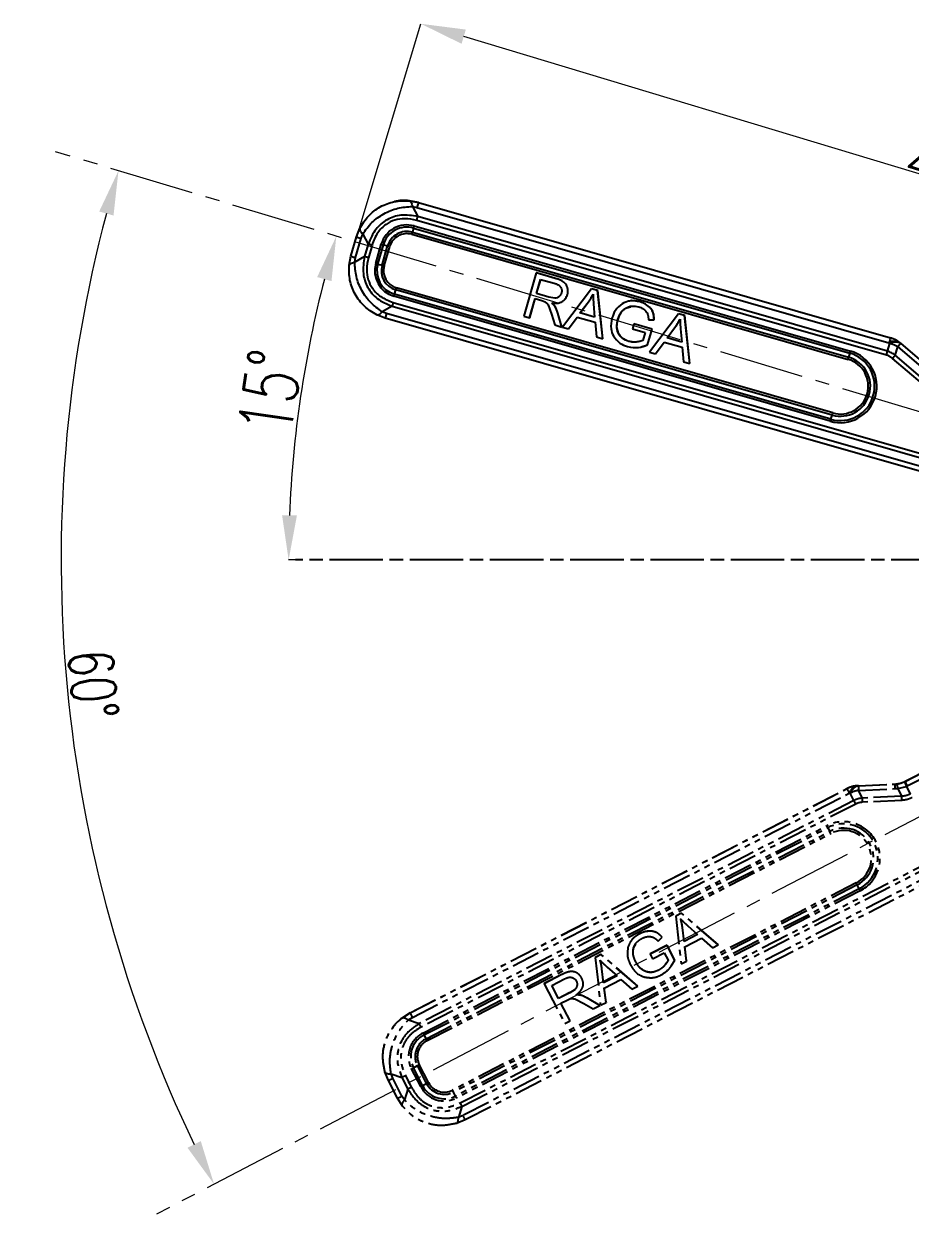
# Model space of a CAD drawing. Header units: millimetres. Extents: x 1953 to 4389, y 564 to 2287.
# Drawn here: x 3728.1 to 3926.9, y 931.9 to 1199 of the extents above; entities that cross this region are included whole.
import ezdxf

# ---------------------------------------------------------------- set-up
doc = ezdxf.new("R2010")
doc.units = ezdxf.units.MM
for name, pattern in [('AM_ISO08W050', [18, 12, -1.5, 3, -1.5]), ('CENTER2', [28.575, 19.05, -3.175, 3.175, -3.175]), ('PHANTOM', [12.7, 6.35, -1.27, 1.27, -1.27, 1.27, -1.27])]:
    doc.linetypes.add(name, pattern=pattern)
for name, color, linetype, lineweight in [('AM_5', 3, 'Continuous', 25), ('AM_7', 4, 'AM_ISO08W050', 25), ('单点划线', 1, 'CENTER2', 13), ('标注', 3, 'Continuous', 13)]:
    doc.layers.add(name, color=color, linetype=linetype, lineweight=lineweight)
doc.styles.add('SLDTEXTSTYLE1', font='txt.shx', dxfattribs={"width": 0.7, "bigfont": 'gbcbig.shx'})
doc.dimstyles.new('SLDDIMSTYLE12$0', dxfattribs={"dimtxt": 12, "dimasz": 10, "dimexe": 0, "dimexo": 0.0625, "dimgap": 0.875, "dimtad": 1, "dimdec": 1, "dimlfac": 1.8, "dimrnd": 1e-09, "dimzin": 12, "dimdsep": 46, "dimtxsty": 'SLDTEXTSTYLE1', "dimcen": 0.09, "dimdle": 8.16, "dimclrd": 3, "dimclre": 3, "dimadec": 0, "dimazin": 3, "dimtfac": 1, "dimtdec": 1, "dimtofl": 0, "dimtmove": 0, "dimatfit": 3, "dimfxl": 0, "dimfrac": 2, "dimtolj": 1, "dimlwd": 5, "dimlwe": 5, "dimarcsym": 0})
doc.dimstyles.new('SLDDIMSTYLE12$2', dxfattribs={"dimtxt": 12, "dimasz": 10, "dimexe": 0, "dimexo": 0.0625, "dimgap": 0.875, "dimtad": 1, "dimdec": 1, "dimlfac": 1.8, "dimrnd": 1e-09, "dimzin": 12, "dimdsep": 46, "dimtxsty": 'SLDTEXTSTYLE1', "dimcen": 0.09, "dimdle": 8.16, "dimclrd": 3, "dimclre": 3, "dimadec": 0, "dimazin": 3, "dimtfac": 1, "dimtdec": 1, "dimtofl": 0, "dimtmove": 0, "dimatfit": 3, "dimfxl": 0, "dimfrac": 2, "dimtolj": 1, "dimlwd": 5, "dimlwe": 5, "dimarcsym": 0})

# ---------------------------------------------------------------- blocks, each defined once
blk = doc.blocks.new('*D78')
at = {"layer": 'Defpoints', "color": 0, "transparency": 16777216}
for p in [(3735.19, 1170.35), (3736.61, 1089.27), (4039.46, 1078.71), (4039.46, 1078.71), (3757.85, 931.93)]:
    blk.add_point(p, dxfattribs=at)
at = {"layer": '标注', "color": 3, "linetype": 'Continuous', "lineweight": 5, "transparency": 16777216}
blk.add_arc((4039.46, 1078.71), 303.03, 165.1292, 205.6373, dxfattribs=at)
at = {"layer": '标注', "color": 3, "transparency": 16777216}
for points in [[(3744.97, 1156.93), (3748.18, 1156.02), (3749.3, 1166.1)], [(3767.75, 948.34), (3764.77, 946.85), (3770.74, 938.65)]]:
    blk.add_solid(points, dxfattribs=at)
at = {"layer": '标注', "color": 0, "transparency": 16777216, "insert": (3743.61, 1050.83), "char_height": 10, "attachment_point": 5, "rotation": 275.3833, "style": 'SLDTEXTSTYLE1'}
blk.add_mtext('\\A1;60%%D', dxfattribs=at)
blk = doc.blocks.new('*D80')
at = {"layer": 'AM_5', "color": 3, "lineweight": 5, "transparency": 16777216}
blk.add_line((3788.91, 1078.74), (3787.46, 1078.74), dxfattribs=at)
at = {"layer": 'AM_5', "color": 3, "linetype": 'Continuous', "lineweight": 5, "transparency": 16777216}
blk.add_arc((4039.37, 1078.74), 251.91, 165.5129, 177.7254, dxfattribs=at)
at = {"layer": 'AM_5', "color": 3, "transparency": 16777216}
for points in [[(3793.86, 1142.21), (3797.07, 1141.31), (3798.16, 1151.39)], [(3789.32, 1088.71), (3785.99, 1088.77), (3787.46, 1078.74)]]:
    blk.add_solid(points, dxfattribs=at)
at = {"layer": 'Defpoints', "color": 0, "transparency": 16777216}
for p in [(3735.21, 1170.35), (3792.23, 1127.56), (3788.97, 1078.74), (4039.48, 1078.71), (4042.62, 1078.74)]:
    blk.add_point(p, dxfattribs=at)
at = {"layer": 'AM_5', "color": 0, "transparency": 16777216, "insert": (3783.34, 1116.46), "char_height": 12, "attachment_point": 5, "rotation": 81.6192, "style": 'SLDTEXTSTYLE1'}
blk.add_mtext('\\A1;15%%D', dxfattribs=at)
blk = doc.blocks.new('*D61')
at = {"layer": 'AM_5', "color": 3, "linetype": 'Continuous', "lineweight": 5, "transparency": 16777216}
for p, q in [((3803.06, 1152.25), (3817.15, 1199.04)), ((4044.63, 1130.53), (3826.73, 1196.16))]:
    blk.add_line(p, q, dxfattribs=at)
at = {"layer": 'AM_5', "color": 3, "lineweight": 5, "transparency": 16777216}
blk.add_line((4039.48, 1078.77), (4054.2, 1127.65), dxfattribs=at)
at = {"layer": 'AM_5', "color": 3, "transparency": 16777216}
for points in [[(3827.21, 1197.75), (3826.25, 1194.56), (3817.15, 1199.04)], [(4045.11, 1132.13), (4044.15, 1128.93), (4054.2, 1127.65)]]:
    blk.add_solid(points, dxfattribs=at)
at = {"layer": 'Defpoints', "color": 0, "transparency": 16777216}
for p in [(3817.15, 1199.04), (3803.04, 1152.19), (4039.46, 1078.71)]:
    blk.add_point(p, dxfattribs=at)
at = {"layer": 'AM_5', "color": 0, "transparency": 16777216, "insert": (3937.66, 1169.93), "char_height": 12, "attachment_point": 5, "rotation": 343.2384, "style": 'SLDTEXTSTYLE1'}
blk.add_mtext('\\A1;245', dxfattribs=at)

msp = doc.modelspace()

# ---------------------------------------------------------------- linework, layer by layer
at = {"color": 7, "linetype": 'Continuous', "lineweight": 25}
for p, q in [((3814.549, 1159.323), (3816.583, 1158.938)), ((3816.612, 1158.945), (3814.581, 1159.33)), ((3811.15, 1159.13), (3811.11, 1159.121)), ((3815.221, 1158.042), (3816.443, 1155.789)), ((3815.221, 1158.042), (3816.24, 1157.85)), ((3816.24, 1157.85), (3922.133, 1127.483)), ((3816.612, 1158.945), (3816.583, 1158.938)), ((3816.583, 1158.938), (3922.476, 1128.571)), ((3816.612, 1158.945), (3922.506, 1128.578)), ((3921.547, 1124.71), (3816.191, 1154.923)), ((3921.799, 1125.576), (3816.443, 1155.789)), ((3802.668, 1151.225), (3803.417, 1153.153)), ((3803.716, 1150.908), (3804.09, 1151.872)), ((3804.09, 1151.872), (3805.312, 1149.618)), ((3815.084, 1151.807), (3912.948, 1123.742)), ((3815.467, 1153.207), (3815.215, 1152.274)), ((3815.215, 1152.274), (3913.079, 1124.21)), ((3815.467, 1153.207), (3913.331, 1125.143)), ((3815.599, 1153.675), (3913.463, 1125.611)), ((3801.428, 1146.9), (3802.668, 1151.225)), ((3802.475, 1146.582), (3803.716, 1150.908)), ((3805.312, 1149.618), (3804.505, 1146.807)), ((3806.172, 1149.369), (3805.366, 1146.558)), ((3807, 1145.27), (3808.24, 1149.596)), ((3807.471, 1145.136), (3808.711, 1149.462)), ((3808.424, 1144.871), (3809.664, 1149.197)), ((3808.711, 1149.462), (3809.664, 1149.197)), ((3808.895, 1144.738), (3810.135, 1149.063)), ((3801.041, 1144.867), (3801.428, 1146.9)), ((3804.505, 1146.807), (3802.282, 1145.566)), ((3802.282, 1145.566), (3802.475, 1146.582)), ((3807.471, 1145.136), (3808.424, 1144.871)), ((3843.003, 1143.13), (3840.228, 1133.451)), ((3843.026, 1143.135), (3843.003, 1143.13)), ((3847.285, 1141.902), (3843.003, 1143.13)), ((3847.308, 1141.907), (3843.026, 1143.135)), ((3843.061, 1138.501), (3843.979, 1141.701)), ((3843.084, 1138.506), (3843.998, 1141.696)), ((3843.979, 1141.701), (3847.034, 1140.825)), ((3847.308, 1141.907), (3847.285, 1141.902)), ((3848.802, 1141.343), (3848.78, 1141.338)), ((3908.943, 1109.846), (3811.079, 1137.911)), ((3811.216, 1138.38), (3811.501, 1139.32)), ((3909.08, 1110.315), (3811.216, 1138.38)), ((3909.365, 1111.255), (3811.501, 1139.32)), ((3909.502, 1111.724), (3811.638, 1139.789)), ((3843.084, 1138.506), (3843.061, 1138.501)), ((3845.819, 1137.71), (3843.061, 1138.501)), ((3845.841, 1137.715), (3843.084, 1138.506)), ((3855.383, 1139.588), (3848.893, 1130.974)), ((3855.405, 1139.592), (3855.383, 1139.588)), ((3856.762, 1139.192), (3855.383, 1139.588)), ((3856.784, 1139.197), (3855.405, 1139.592)), ((3856.784, 1139.197), (3856.762, 1139.192)), ((3857.932, 1128.381), (3856.762, 1139.192)), ((3857.954, 1128.386), (3856.784, 1139.197)), ((3810.676, 1135.675), (3808.452, 1134.434)), ((3810.676, 1135.675), (3938.258, 1099.088)), ((3810.919, 1136.539), (3938.502, 1099.952)), ((3841.508, 1133.084), (3842.742, 1137.386)), ((3841.53, 1133.089), (3842.761, 1137.38)), ((3842.742, 1137.386), (3844.233, 1136.958)), ((3844.233, 1136.958), (3845.041, 1136.645)), ((3845.644, 1135.959), (3846.442, 1133.854)), ((3845.841, 1137.715), (3845.819, 1137.71)), ((3847.176, 1137.482), (3845.819, 1137.71)), ((3848.098, 1136.431), (3848.121, 1136.436)), ((3852.818, 1134.154), (3854.7, 1136.684)), ((3852.84, 1134.158), (3854.723, 1136.689)), ((3854.723, 1136.689), (3854.7, 1136.684)), ((3855.854, 1136.175), (3856.104, 1133.211)), ((3863.107, 1135.258), (3863.085, 1135.253)), ((3863.107, 1135.258), (3864.12, 1135.568)), ((3863.667, 1136.795), (3863.644, 1136.79)), ((3866.304, 1136.638), (3866.281, 1136.634)), ((3809.141, 1132.985), (3807.212, 1133.735)), ((3809.418, 1134.059), (3808.452, 1134.434)), ((3937.48, 1096.181), (3809.141, 1132.984)), ((3937.757, 1097.255), (3809.418, 1134.059)), ((3840.228, 1133.451), (3841.508, 1133.084)), ((3841.53, 1133.089), (3841.508, 1133.084)), ((3846.442, 1133.854), (3847.143, 1131.468)), ((3847.842, 1134.135), (3847.82, 1134.13)), ((3848.752, 1131.007), (3847.82, 1134.13)), ((3848.775, 1131.011), (3847.842, 1134.135)), ((3850.245, 1130.586), (3852.156, 1133.215)), ((3850.268, 1130.59), (3852.172, 1133.211)), ((3852.156, 1133.215), (3856.194, 1132.057)), ((3852.84, 1134.158), (3852.818, 1134.154)), ((3856.104, 1133.211), (3852.818, 1134.154)), ((3856.103, 1133.223), (3852.84, 1134.158)), ((3861.353, 1132.695), (3861.331, 1132.691)), ((3868.165, 1132.644), (3869.419, 1132.635)), ((3874.905, 1133.989), (3868.416, 1125.375)), ((3868.687, 1135.195), (3868.665, 1135.191)), ((3869.441, 1132.64), (3869.419, 1132.635)), ((3874.928, 1133.994), (3874.905, 1133.989)), ((3876.284, 1133.594), (3874.905, 1133.989)), ((3876.307, 1133.598), (3874.928, 1133.994)), ((3876.307, 1133.598), (3876.284, 1133.594)), ((3877.454, 1122.783), (3876.284, 1133.594)), ((3877.477, 1122.788), (3876.307, 1133.598)), ((3847.143, 1131.468), (3848.752, 1131.007)), ((3848.775, 1131.011), (3848.752, 1131.007)), ((3848.893, 1130.974), (3850.245, 1130.586)), ((3850.268, 1130.59), (3850.245, 1130.586)), ((3856.194, 1132.057), (3856.487, 1128.796)), ((3864.889, 1131.727), (3864.564, 1130.593)), ((3864.564, 1130.593), (3867.401, 1129.779)), ((3864.911, 1131.732), (3864.889, 1131.727)), ((3868.98, 1130.554), (3864.889, 1131.727)), ((3869.002, 1130.559), (3864.911, 1131.732)), ((3867.952, 1126.972), (3868.98, 1130.554)), ((3867.975, 1126.976), (3869.002, 1130.559)), ((3869.002, 1130.559), (3868.98, 1130.554)), ((3872.341, 1128.555), (3874.223, 1131.086)), ((3872.363, 1128.56), (3874.245, 1131.091)), ((3874.245, 1131.091), (3874.223, 1131.086)), ((3875.376, 1130.577), (3875.626, 1127.613)), ((3856.487, 1128.796), (3857.932, 1128.381)), ((3857.954, 1128.386), (3857.932, 1128.381)), ((3861.471, 1129.554), (3861.449, 1129.549)), ((3863.806, 1127.779), (3863.784, 1127.774)), ((3865.695, 1127.666), (3865.672, 1127.661)), ((3866.288, 1127.778), (3865.695, 1127.666)), ((3867.401, 1129.779), (3866.882, 1127.971)), ((3869.768, 1124.987), (3871.679, 1127.617)), ((3869.79, 1124.992), (3871.694, 1127.612)), ((3871.679, 1127.617), (3875.717, 1126.459)), ((3872.363, 1128.56), (3872.341, 1128.555)), ((3875.626, 1127.613), (3872.341, 1128.555)), ((3875.625, 1127.624), (3872.363, 1128.56)), ((3921.799, 1125.576), (3922.322, 1127.32)), ((3922.133, 1127.483), (3922.322, 1127.32)), ((3922.476, 1128.571), (3922.506, 1128.578)), ((3924.576, 1127.444), (3924.606, 1127.45)), ((3924.576, 1127.444), (3924.765, 1127.281)), ((3924.779, 1127.304), (3924.587, 1127.466)), ((3924.606, 1127.45), (3924.798, 1127.288)), ((3924.765, 1127.281), (3930.987, 1121.974)), ((3924.798, 1127.288), (3931.019, 1121.981)), ((3866.548, 1126.521), (3866.57, 1126.526)), ((3866.554, 1126.585), (3867.975, 1126.976)), ((3867.975, 1126.976), (3867.952, 1126.972)), ((3868.416, 1125.375), (3869.768, 1124.987)), ((3869.79, 1124.992), (3869.768, 1124.987)), ((3875.717, 1126.459), (3876.01, 1123.197)), ((3913.331, 1125.143), (3913.079, 1124.21)), ((3923.54, 1124.668), (3924.098, 1126.529)), ((3930.249, 1118.945), (3923.54, 1124.668)), ((3924.098, 1126.529), (3930.32, 1121.222)), ((3876.01, 1123.197), (3877.454, 1122.783)), ((3877.477, 1122.788), (3877.454, 1122.783)), ((3929.642, 1118.237), (3922.933, 1123.96)), ((3909.08, 1110.315), (3909.365, 1111.255))]:
    msp.add_line(p, q, dxfattribs=at)
at = {"color": 7, "linetype": 'PHANTOM', "lineweight": 25}
for p, q in [((3925.735, 1029.046), (3935.539, 1034.08)), ((3925.752, 1029.072), (3935.556, 1034.105)), ((3926.229, 1028.017), (3936.033, 1033.051)), ((3915.263, 1028.043), (3923.431, 1028.431)), ((3915.282, 1028.07), (3923.45, 1028.458)), ((3923.431, 1028.431), (3923.45, 1028.458)), ((3923.45, 1028.458), (3923.766, 1028.482)), ((3925.753, 1029.072), (3925.65, 1029.02)), ((3925.651, 1029.021), (3925.752, 1029.072)), ((3925.735, 1029.046), (3925.752, 1029.072)), ((3814.714, 977.098), (3912.711, 1027.418)), ((3814.731, 977.123), (3912.729, 1027.443)), ((3815.209, 976.069), (3913.206, 1026.389)), ((3912.711, 1027.418), (3912.729, 1027.443)), ((3913.206, 1026.389), (3913.455, 1026.399)), ((3914.267, 1024.77), (3913.455, 1026.399)), ((3915.257, 1028.069), (3915.007, 1028.056)), ((3915.014, 1028.032), (3915.032, 1028.057)), ((3915.014, 1028.032), (3915.263, 1028.043)), ((3915.032, 1028.057), (3915.282, 1028.07)), ((3915.291, 1027.038), (3923.46, 1027.426)), ((3916.159, 1025.299), (3915.291, 1027.038)), ((3924.967, 1025.717), (3916.159, 1025.299)), ((3923.46, 1027.426), (3924.091, 1027.474)), ((3924.091, 1027.474), (3926.026, 1027.916)), ((3924.091, 1027.474), (3924.967, 1025.717)), ((3926.026, 1027.916), (3926.229, 1028.017)), ((3926.026, 1027.916), (3926.886, 1026.191)), ((3914.267, 1024.77), (3816.767, 974.706)), ((3914.676, 1023.966), (3817.176, 973.901)), ((3925.008, 1024.785), (3916.2, 1024.367)), ((3817.598, 972.586), (3908.165, 1019.09)), ((3817.822, 972.155), (3908.389, 1018.659)), ((3818.277, 971.303), (3908.844, 1017.807)), ((3908.389, 1018.659), (3908.844, 1017.807)), ((3818.501, 970.872), (3909.068, 1017.376)), ((3825.912, 956.889), (3943.981, 1017.515)), ((3826.326, 956.092), (3944.395, 1016.718)), ((3945.283, 1015.038), (3826.514, 954.052)), ((3945.817, 1014.066), (3827.048, 953.08)), ((3914.779, 1006.254), (3824.212, 959.75)), ((3915, 1005.819), (3824.433, 959.315)), ((3915.435, 1004.938), (3824.869, 958.434)), ((3915.656, 1004.502), (3825.09, 957.998)), ((3915.435, 1004.938), (3915, 1005.819)), ((3875.591, 999.47), (3874.315, 998.815)), ((3875.604, 999.489), (3874.328, 998.834)), ((3875.604, 999.489), (3875.591, 999.47)), ((3883.843, 992.388), (3875.591, 999.47)), ((3883.856, 992.407), (3875.604, 999.489)), ((3874.328, 998.834), (3874.315, 998.815)), ((3874.315, 998.815), (3875.478, 988.093)), ((3876.994, 996.649), (3879.204, 994.659)), ((3866.23, 994.861), (3866.217, 994.842)), ((3868.956, 995.44), (3868.943, 995.421)), ((3870.32, 993.222), (3871.241, 994.073)), ((3871.254, 994.092), (3871.241, 994.073)), ((3875.817, 996.25), (3875.804, 996.231)), ((3876.164, 993.098), (3875.804, 996.231)), ((3876.177, 993.117), (3875.817, 996.25)), ((3879.204, 994.659), (3876.164, 993.098)), ((3879.196, 994.667), (3876.177, 993.117)), ((3876.323, 991.961), (3880.06, 993.879)), ((3880.06, 993.879), (3882.505, 991.701)), ((3864.2, 993.171), (3864.187, 993.152)), ((3864.844, 991.666), (3864.831, 991.648)), ((3864.844, 991.666), (3865.37, 992.586)), ((3872.345, 992.256), (3868.559, 990.312)), ((3872.358, 992.274), (3868.572, 990.331)), ((3872.358, 992.274), (3872.345, 992.256)), ((3874.047, 988.94), (3872.345, 992.256)), ((3874.06, 988.959), (3872.358, 992.274)), ((3876.177, 993.117), (3876.164, 993.098)), ((3876.729, 988.736), (3876.323, 991.961)), ((3876.742, 988.754), (3876.338, 991.968)), ((3882.505, 991.701), (3883.843, 992.388)), ((3883.856, 992.407), (3883.843, 992.388)), ((3857.524, 990.193), (3856.248, 989.538)), ((3856.261, 989.557), (3856.248, 989.538)), ((3856.248, 989.538), (3857.411, 978.816)), ((3857.537, 990.212), (3856.261, 989.557)), ((3857.537, 990.212), (3857.524, 990.193)), ((3865.776, 983.111), (3857.524, 990.193)), ((3865.789, 983.13), (3857.537, 990.212)), ((3865.318, 988.598), (3865.305, 988.579)), ((3868.572, 990.331), (3868.559, 990.312)), ((3868.559, 990.312), (3869.098, 989.262)), ((3869.098, 989.262), (3871.724, 990.61)), ((3871.724, 990.61), (3872.583, 988.937)), ((3872.282, 988.389), (3871.926, 987.902)), ((3873.292, 987.701), (3874.06, 988.959)), ((3874.06, 988.959), (3874.047, 988.94)), ((3875.478, 988.093), (3876.729, 988.736)), ((3876.742, 988.754), (3876.729, 988.736)), ((3848.76, 985.685), (3844.797, 983.65)), ((3848.773, 985.704), (3844.81, 983.669)), ((3848.773, 985.704), (3848.76, 985.685)), ((3850.249, 986.315), (3850.236, 986.297)), ((3857.75, 986.973), (3857.737, 986.954)), ((3858.097, 983.821), (3857.737, 986.954)), ((3858.11, 983.839), (3857.75, 986.973)), ((3858.927, 987.372), (3861.137, 985.382)), ((3867.555, 986.388), (3867.542, 986.369)), ((3870.471, 986.692), (3870.458, 986.673)), ((3871.926, 987.902), (3871.913, 987.883)), ((3873.331, 987.651), (3873.344, 987.669)), ((3844.81, 983.669), (3844.797, 983.65)), ((3844.797, 983.65), (3849.397, 974.693)), ((3846.486, 983.276), (3849.313, 984.727)), ((3848.007, 980.314), (3846.486, 983.276)), ((3848.02, 980.333), (3846.504, 983.285)), ((3861.137, 985.382), (3858.097, 983.821)), ((3858.11, 983.839), (3858.097, 983.821)), ((3861.129, 985.39), (3858.11, 983.839)), ((3858.256, 982.684), (3861.993, 984.602)), ((3861.993, 984.602), (3864.438, 982.424)), ((3864.438, 982.424), (3865.776, 983.111)), ((3865.789, 983.13), (3865.776, 983.111)), ((3850.559, 981.625), (3848.007, 980.314)), ((3848.02, 980.333), (3848.007, 980.314)), ((3850.572, 981.644), (3848.02, 980.333)), ((3849.917, 979.991), (3850.721, 980.316)), ((3851.705, 982.387), (3850.559, 981.625)), ((3850.572, 981.644), (3850.559, 981.625)), ((3853.097, 982.252), (3853.11, 982.271)), ((3854.481, 980.402), (3854.468, 980.384)), ((3857.286, 978.744), (3854.468, 980.384)), ((3857.299, 978.763), (3854.481, 980.402)), ((3858.662, 979.459), (3858.256, 982.684)), ((3858.675, 979.477), (3858.271, 982.691)), ((3848.537, 979.282), (3849.917, 979.991)), ((3850.581, 975.301), (3848.537, 979.282)), ((3850.594, 975.32), (3848.555, 979.292)), ((3851.63, 980.228), (3853.652, 979.239)), ((3853.652, 979.239), (3855.796, 977.979)), ((3855.796, 977.979), (3857.286, 978.744)), ((3857.299, 978.763), (3857.286, 978.744)), ((3857.411, 978.816), (3858.662, 979.459)), ((3858.675, 979.477), (3858.662, 979.459)), ((3812.967, 975.986), (3814.714, 977.098)), ((3814.731, 977.123), (3812.986, 976.014)), ((3814.334, 975.512), (3815.209, 976.069)), ((3814.334, 975.512), (3816.767, 974.706)), ((3814.731, 977.123), (3814.714, 977.098)), ((3849.397, 974.693), (3850.581, 975.301)), ((3850.594, 975.32), (3850.581, 975.301)), ((3810.621, 973.52), (3810.597, 973.486)), ((3817.822, 972.155), (3818.277, 971.303)), ((3817.079, 960.573), (3815.023, 964.576)), ((3815.458, 964.801), (3816.335, 965.26)), ((3817.514, 960.798), (3815.458, 964.801)), ((3818.39, 961.257), (3816.335, 965.26)), ((3818.825, 961.482), (3816.77, 965.485)), ((3809.845, 961.951), (3809.073, 963.87)), ((3811.901, 957.948), (3809.845, 961.951)), ((3810.44, 963.396), (3812.873, 962.589)), ((3810.826, 962.437), (3810.44, 963.396)), ((3812.882, 958.434), (3810.826, 962.437)), ((3812.873, 962.589), (3814.209, 959.987)), ((3813.67, 962.996), (3815.007, 960.394)), ((3814.209, 959.987), (3813.436, 957.56)), ((3817.514, 960.798), (3818.39, 961.257)), ((3824.869, 958.434), (3824.433, 959.315)), ((3813.01, 956.202), (3811.901, 957.948)), ((3813.436, 957.56), (3812.882, 958.434)), ((3826.326, 956.092), (3825.553, 953.665)), ((3826.514, 954.052), (3825.553, 953.665)), ((3827.047, 953.08), (3825.127, 952.307))]:
    msp.add_line(p, q, dxfattribs=at)
at = {"color": 7, "linetype": 'Continuous', "lineweight": 25}
for centre, radius, start, end in [((3813.959, 1147.956), 5.949, 73.99917, 164.00247), ((3813.962, 1147.957), 5.462, 73.99917, 164.00247), ((3813.978, 1147.96), 4.488, 73.99917, 164.00247), ((3813.981, 1147.961), 4.001, 73.99917, 164.00247), ((3780.014, 1161.918), 36.498, 343.91719, 344.67981), ((3850.666, 1143.565), 36.496, 163.9172, 164.67984), ((3827.573, 1216.825), 69.954, 253.95603, 254.35706), ((3790.8, 1081.83), 69.958, 73.95602, 74.35704), ((3812.719, 1143.63), 5.95, 164.00083, 253.99752), ((3826.333, 1212.499), 69.954, 253.95603, 254.35706), ((3812.722, 1143.631), 5.463, 164.00075, 253.99756), ((3812.738, 1143.634), 4.488, 164.00075, 253.99757), ((3789.56, 1077.504), 69.958, 73.95602, 74.35704), ((3812.741, 1143.635), 4.001, 164.00056, 253.99766), ((3846.797, 1127.724), 37.142, 163.32881, 164.08236), ((3775.92, 1149.975), 37.142, 343.32882, 344.08236), ((3937.81, 1123.133), 16.269, 160.47239, 164.49357), ((3923.322, 1125.383), 2.413, 58.66161, 119.51448), ((3923.51, 1125.22), 2.413, 58.66153, 119.51425), ((3920.417, 1120.649), 6.938, 57.94933, 74.06129), ((3920.926, 1123.164), 5.625, 49.53467, 73.99864), ((3920.956, 1123.171), 5.625, 49.53467, 73.99864), ((3939.394, 1113.631), 20.008, 136.98242, 139.86093), ((3911.202, 1117.729), 8.2, 254.00246, 74), ((3911.205, 1117.729), 7.713, 254.00238, 74.00008), ((3948.532, 1115.5), 36.497, 163.91719, 164.67983), ((3911.222, 1117.733), 6.738, 254.00253, 73.99993), ((3911.225, 1117.733), 6.251, 254.00255, 73.99991), ((3877.879, 1133.853), 36.497, 343.91719, 344.67983), ((3873.783, 1121.911), 37.143, 343.32883, 344.08237), ((3944.659, 1099.66), 37.141, 163.32879, 164.08235)]:
    msp.add_arc(centre, radius, start, end, dxfattribs=at)
at = {"color": 7, "linetype": 'PHANTOM', "lineweight": 25}
for centre, radius, start, end in [((3943.438, 1028.487), 20.007, 180.16315, 183.04177), ((3940.637, 1035.573), 16.269, 203.65317, 207.67445), ((3915.281, 1022.414), 5.625, 92.71551, 117.17948), ((3927.614, 1033.945), 16.269, 203.65323, 207.67441), ((3915.298, 1022.439), 5.625, 92.71551, 117.17948), ((3915.509, 1025.671), 2.413, 101.84245, 162.69532), ((3915.758, 1025.682), 2.413, 101.84237, 162.69509), ((3916.631, 1020.231), 6.938, 101.13017, 117.24213), ((3935.271, 1028.1), 20.008, 180.16327, 183.04177), ((3911.91, 1011.796), 8.2, 297.1833, 117.18084), ((3940.656, 1035.716), 36.497, 207.09803, 207.86067), ((3911.912, 1011.799), 7.713, 297.18322, 117.18092), ((3911.922, 1011.813), 6.738, 297.18337, 117.18077), ((3876.577, 1000.751), 36.497, 27.09803, 27.86067), ((3911.923, 1011.815), 6.251, 297.18339, 117.18075), ((3881.762, 989.24), 37.143, 26.50967, 27.26321), ((3948.671, 1021.516), 37.141, 206.50963, 207.26319), ((3820.316, 967.294), 5.949, 117.18001, 207.18331), ((3850.088, 989.211), 36.496, 207.09805, 207.86068), ((3820.317, 967.296), 5.462, 117.18001, 207.18331), ((3820.327, 967.31), 4.488, 117.18001, 207.18331), ((3820.329, 967.313), 4.001, 117.18001, 207.18331), ((3786.009, 954.246), 36.498, 27.09803, 27.86065), ((3783.116, 1026.83), 69.954, 297.13687, 297.5379), ((3848.679, 903.228), 69.958, 117.13686, 117.53788), ((3785.172, 1022.827), 69.954, 297.13687, 297.5379), ((3822.372, 963.291), 5.95, 207.18167, 297.17837), ((3822.373, 963.293), 5.463, 207.18159, 297.1784), ((3850.735, 899.225), 69.958, 117.13686, 117.53788), ((3822.383, 963.307), 4.488, 207.18159, 297.17841), ((3822.385, 963.31), 4.001, 207.1814, 297.1785), ((3791.196, 942.736), 37.142, 26.50966, 27.2632), ((3858.106, 975.012), 37.142, 206.50966, 207.26321)]:
    msp.add_arc(centre, radius, start, end, dxfattribs=at)
at = {"color": 7, "linetype": 'Continuous', "lineweight": 25}
for points, knots in [([(3803.417, 1153.153), (3804.008, 1154.119), (3805.186, 1156.044), (3807.948, 1158.095), (3811.153, 1159.351), (3813.414, 1159.333), (3814.549, 1159.323)], [0, 0, 0, 0, 0.2509207, 0.5000162, 0.7490448, 1, 1, 1, 1]), ([(3814.581, 1159.33), (3813.427, 1159.431), (3812.251, 1159.533), (3811.173, 1159.129), (3811.153, 1159.121)], [0, 0, 0, 0, 0.9811751, 1, 1, 1, 1]), ([(3814.549, 1159.323), (3814.686, 1159.254), (3814.961, 1159.115), (3815.134, 1158.4), (3815.221, 1158.042)], [0, 0, 0, 0, 0.5000005, 1, 1, 1, 1]), ([(3804.09, 1151.872), (3804.721, 1152.761), (3805.98, 1154.532), (3808.775, 1156.52), (3811.947, 1157.84), (3814.127, 1157.974), (3815.221, 1158.042)], [0, 0, 0, 0, 0.2509209, 0.5000162, 0.7490448, 1, 1, 1, 1]), ([(3816.443, 1155.789), (3815.171, 1155.995), (3812.815, 1156.376), (3809.441, 1155.263), (3806.725, 1152.989), (3805.806, 1150.797), (3805.312, 1149.618)], [0, 0, 0, 0, 0.2702915, 0.5008839, 0.7316205, 1, 1, 1, 1]), ([(3816.191, 1154.923), (3815.311, 1155.11), (3813.674, 1155.459), (3811.273, 1155.101), (3809.123, 1154.06), (3807.215, 1152.147), (3806.537, 1150.342), (3806.172, 1149.369)], [0, 0, 0, 0, 0.2085412, 0.3881399, 0.5544367, 0.759769, 1, 1, 1, 1]), ([(3803.417, 1153.153), (3803.393, 1152.995), (3803.344, 1152.677), (3803.84, 1152.141), (3804.09, 1151.872)], [0, 0, 0, 0, 0.49686735, 1, 1, 1, 1]), ([(3804.505, 1146.807), (3804.299, 1145.534), (3803.917, 1143.176), (3805.031, 1139.802), (3807.306, 1137.088), (3809.498, 1136.169), (3810.676, 1135.675)], [0, 0, 0, 0, 0.2705363, 0.5011773, 0.7319034, 1, 1, 1, 1]), ([(3805.366, 1146.558), (3805.179, 1145.677), (3804.83, 1144.039), (3805.189, 1141.637), (3806.231, 1139.488), (3808.144, 1137.58), (3809.947, 1136.904), (3810.919, 1136.539)], [0, 0, 0, 0, 0.20872371, 0.38836947, 0.55468562, 0.75997191, 1, 1, 1, 1]), ([(3807.212, 1133.735), (3806.244, 1134.327), (3804.316, 1135.507), (3802.264, 1138.27), (3801.009, 1141.474), (3801.031, 1143.733), (3801.041, 1144.867)], [0, 0, 0, 0, 0.2509467, 0.4999848, 0.7490685, 1, 1, 1, 1]), ([(3801.041, 1144.867), (3801.104, 1145.009), (3801.228, 1145.294), (3801.93, 1145.475), (3802.282, 1145.566)], [0, 0, 0, 0, 0.50000085, 1, 1, 1, 1]), ([(3808.452, 1134.434), (3807.559, 1135.068), (3805.78, 1136.332), (3803.789, 1139.129), (3802.473, 1142.299), (3802.345, 1144.474), (3802.282, 1145.566)], [0, 0, 0, 0, 0.2509467, 0.4999847, 0.7490684, 1, 1, 1, 1]), ([(3847.034, 1140.825), (3847.343, 1140.72), (3847.791, 1140.569), (3848.285, 1140.213), (3848.44, 1139.986), (3848.512, 1139.88)], [0, 0, 0, 0, 0.5431864, 0.7867589, 1, 1, 1, 1]), ([(3848.78, 1141.338), (3848.543, 1141.449), (3848.06, 1141.674), (3847.547, 1141.825), (3847.285, 1141.902)], [0, 0, 0, 0, 0.4889255, 1, 1, 1, 1]), ([(3848.802, 1141.343), (3848.566, 1141.453), (3848.082, 1141.679), (3847.57, 1141.83), (3847.308, 1141.907)], [0, 0, 0, 0, 0.4889255, 1, 1, 1, 1]), ([(3849.621, 1140.616), (3849.485, 1140.775), (3849.241, 1141.058), (3848.921, 1141.252), (3848.78, 1141.338)], [0, 0, 0, 0, 0.5575462, 1, 1, 1, 1]), ([(3850.064, 1139.542), (3850.017, 1139.764), (3849.934, 1140.15), (3849.715, 1140.477), (3849.621, 1140.616)], [0, 0, 0, 0, 0.5738958, 1, 1, 1, 1]), ([(3846.502, 1136.407), (3846.83, 1136.376), (3847.436, 1136.317), (3848.295, 1136.442), (3849.048, 1136.779), (3849.67, 1137.401), (3849.877, 1137.972), (3849.986, 1138.272)], [0, 0, 0, 0, 0.2248507, 0.4169148, 0.5876668, 0.7832367, 1, 1, 1, 1]), ([(3848.664, 1138.644), (3848.604, 1138.481), (3848.485, 1138.157), (3848.227, 1137.928), (3848.098, 1137.814)], [0, 0, 0, 0, 0.5017512, 1, 1, 1, 1]), ([(3848.512, 1139.88), (3848.598, 1139.679), (3848.726, 1139.382), (3848.734, 1138.951), (3848.688, 1138.747), (3848.664, 1138.644)], [0, 0, 0, 0, 0.508701, 0.7517829, 1, 1, 1, 1]), ([(3849.986, 1138.272), (3850.039, 1138.509), (3850.132, 1138.93), (3850.085, 1139.356), (3850.064, 1139.542)], [0, 0, 0, 0, 0.5655054, 1, 1, 1, 1]), ([(3854.7, 1136.684), (3854.906, 1136.98), (3855.287, 1137.527), (3855.596, 1138.116), (3855.738, 1138.386)], [0, 0, 0, 0, 0.5419592, 1, 1, 1, 1]), ([(3854.723, 1136.689), (3854.929, 1136.985), (3855.309, 1137.532), (3855.619, 1138.121), (3855.76, 1138.391)], [0, 0, 0, 0, 0.5419592, 1, 1, 1, 1]), ([(3855.738, 1138.386), (3855.747, 1138.025), (3855.766, 1137.287), (3855.824, 1136.551), (3855.854, 1136.175)], [0, 0, 0, 0, 0.4886907, 1, 1, 1, 1]), ([(3845.041, 1136.645), (3845.141, 1136.565), (3845.383, 1136.374), (3845.547, 1136.112), (3845.644, 1135.959)], [0, 0, 0, 0, 0.4142729, 1, 1, 1, 1]), ([(3847.82, 1134.13), (3847.646, 1134.672), (3847.368, 1135.534), (3846.737, 1136.171), (3846.502, 1136.407)], [0, 0, 0, 0, 0.628575, 1, 1, 1, 1]), ([(3847.842, 1134.135), (3847.668, 1134.677), (3847.391, 1135.538), (3846.759, 1136.176), (3846.525, 1136.412)], [0, 0, 0, 0, 0.628575, 1, 1, 1, 1]), ([(3848.098, 1137.814), (3847.957, 1137.722), (3847.676, 1137.539), (3847.342, 1137.501), (3847.176, 1137.482)], [0, 0, 0, 0, 0.50112496, 1, 1, 1, 1]), ([(3862.299, 1136.24), (3861.723, 1135.768), (3860.654, 1134.891), (3860.203, 1133.589), (3859.995, 1132.988)], [0, 0, 0, 0, 0.5381648, 1, 1, 1, 1]), ([(3861.331, 1132.691), (3861.524, 1133.227), (3861.802, 1134.001), (3862.484, 1134.829), (3862.887, 1135.113), (3863.085, 1135.253)], [0, 0, 0, 0, 0.5344662, 0.7714045, 1, 1, 1, 1]), ([(3861.353, 1132.695), (3861.564, 1133.301), (3861.919, 1134.325), (3862.763, 1134.987), (3863.107, 1135.258)], [0, 0, 0, 0, 0.5921782, 1, 1, 1, 1]), ([(3866.281, 1136.634), (3865.87, 1136.73), (3865.087, 1136.914), (3863.687, 1136.899), (3862.818, 1136.487), (3862.299, 1136.24)], [0, 0, 0, 0, 0.308178, 0.5862676, 1, 1, 1, 1]), ([(3863.085, 1135.253), (3863.296, 1135.364), (3863.72, 1135.587), (3864.713, 1135.795), (3865.466, 1135.644), (3865.982, 1135.541)], [0, 0, 0, 0, 0.2394886, 0.4785859, 1, 1, 1, 1]), ([(3866.304, 1136.638), (3865.894, 1136.728), (3865.114, 1136.897), (3864.191, 1136.96), (3863.759, 1136.785), (3863.682, 1136.754)], [0, 0, 0, 0, 0.4764978, 0.9064737, 1, 1, 1, 1]), ([(3865.982, 1135.541), (3866.297, 1135.431), (3866.909, 1135.217), (3867.374, 1134.765), (3867.6, 1134.545)], [0, 0, 0, 0, 0.512975, 1, 1, 1, 1]), ([(3868.665, 1135.191), (3868.297, 1135.539), (3867.606, 1136.194), (3866.704, 1136.493), (3866.281, 1136.634)], [0, 0, 0, 0, 0.5318982, 1, 1, 1, 1]), ([(3868.687, 1135.195), (3868.32, 1135.544), (3867.628, 1136.199), (3866.726, 1136.498), (3866.304, 1136.638)], [0, 0, 0, 0, 0.53189815, 1, 1, 1, 1]), ([(3807.212, 1133.735), (3807.362, 1133.715), (3807.666, 1133.676), (3808.189, 1134.18), (3808.452, 1134.434)], [0, 0, 0, 0, 0.4968674, 1, 1, 1, 1]), ([(3859.995, 1132.988), (3859.83, 1132.191), (3859.545, 1130.817), (3860.085, 1129.535), (3860.313, 1128.996)], [0, 0, 0, 0, 0.5794862, 1, 1, 1, 1]), ([(3861.449, 1129.549), (3861.355, 1129.773), (3861.164, 1130.231), (3861.029, 1131.308), (3861.207, 1132.124), (3861.331, 1132.691)], [0, 0, 0, 0, 0.2264152, 0.4626215, 1, 1, 1, 1]), ([(3861.471, 1129.554), (3861.299, 1130.094), (3860.968, 1131.133), (3861.228, 1132.189), (3861.353, 1132.695)], [0, 0, 0, 0, 0.520635, 1, 1, 1, 1]), ([(3867.6, 1134.545), (3867.695, 1134.42), (3867.888, 1134.168), (3868.143, 1133.532), (3868.156, 1133.007), (3868.165, 1132.644)], [0, 0, 0, 0, 0.23103556, 0.46846759, 1, 1, 1, 1]), ([(3869.419, 1132.635), (3869.413, 1133.177), (3869.404, 1134.109), (3868.883, 1134.871), (3868.665, 1135.191)], [0, 0, 0, 0, 0.5814657, 1, 1, 1, 1]), ([(3869.441, 1132.64), (3869.436, 1133.182), (3869.426, 1134.114), (3868.905, 1134.876), (3868.687, 1135.195)], [0, 0, 0, 0, 0.5814657, 1, 1, 1, 1]), ([(3874.223, 1131.086), (3874.429, 1131.382), (3874.809, 1131.928), (3875.119, 1132.518), (3875.261, 1132.788)], [0, 0, 0, 0, 0.54195929, 1, 1, 1, 1]), ([(3874.245, 1131.091), (3874.451, 1131.387), (3874.832, 1131.933), (3875.141, 1132.522), (3875.283, 1132.792)], [0, 0, 0, 0, 0.5419593, 1, 1, 1, 1]), ([(3875.261, 1132.788), (3875.27, 1132.427), (3875.288, 1131.689), (3875.347, 1130.953), (3875.376, 1130.577)], [0, 0, 0, 0, 0.4886908, 1, 1, 1, 1]), ([(3860.313, 1128.996), (3860.76, 1128.396), (3861.592, 1127.279), (3862.902, 1126.822), (3863.508, 1126.611)], [0, 0, 0, 0, 0.53725916, 1, 1, 1, 1]), ([(3863.784, 1127.774), (3863.283, 1127.961), (3862.555, 1128.233), (3861.81, 1128.933), (3861.569, 1129.344), (3861.449, 1129.549)], [0, 0, 0, 0, 0.5264104, 0.7642346, 1, 1, 1, 1]), ([(3863.806, 1127.779), (3863.239, 1127.987), (3862.267, 1128.342), (3861.705, 1129.198), (3861.471, 1129.554)], [0, 0, 0, 0, 0.5837878, 1, 1, 1, 1]), ([(3865.672, 1127.661), (3865.353, 1127.628), (3864.717, 1127.561), (3864.094, 1127.703), (3863.784, 1127.774)], [0, 0, 0, 0, 0.5020846, 1, 1, 1, 1]), ([(3865.695, 1127.666), (3865.337, 1127.631), (3864.7, 1127.569), (3864.079, 1127.715), (3863.806, 1127.779)], [0, 0, 0, 0, 0.5618251, 1, 1, 1, 1]), ([(3866.882, 1127.971), (3866.742, 1127.915), (3866.354, 1127.759), (3865.938, 1127.699), (3865.672, 1127.661)], [0, 0, 0, 0, 0.3598376, 1, 1, 1, 1]), ([(3863.508, 1126.611), (3864.331, 1126.471), (3865.849, 1126.214), (3867.292, 1126.734), (3867.952, 1126.972)], [0, 0, 0, 0, 0.5424178, 1, 1, 1, 1]), ([(3922.933, 1123.96), (3922.692, 1124.142), (3922.267, 1124.464), (3921.764, 1124.636), (3921.547, 1124.71)], [0, 0, 0, 0, 0.56777287, 1, 1, 1, 1]), ([(3923.54, 1124.668), (3923.27, 1124.864), (3922.735, 1125.254), (3922.109, 1125.47), (3921.799, 1125.576)], [0, 0, 0, 0, 0.50495342, 1, 1, 1, 1])]:
    msp.add_open_spline(points, degree=3, knots=knots, dxfattribs=at)
for points in [[(3816.583, 1158.938), (3816.563, 1158.888), (3816.523, 1158.788), (3816.334, 1158.162), (3816.24, 1157.85)], [(3816.191, 1154.923), (3816.215, 1155.006), (3816.263, 1155.174), (3816.331, 1155.41), (3816.394, 1155.625), (3816.427, 1155.734), (3816.443, 1155.789)], [(3802.668, 1151.225), (3802.71, 1151.21), (3802.796, 1151.18), (3803.409, 1150.999), (3803.716, 1150.908)], [(3806.172, 1149.369), (3806.089, 1149.393), (3805.922, 1149.441), (3805.686, 1149.509), (3805.474, 1149.571), (3805.366, 1149.603), (3805.312, 1149.618)], [(3801.428, 1146.9), (3801.47, 1146.884), (3801.555, 1146.854), (3802.169, 1146.673), (3802.475, 1146.582)], [(3805.366, 1146.558), (3805.283, 1146.582), (3805.115, 1146.63), (3804.88, 1146.698), (3804.667, 1146.759), (3804.559, 1146.791), (3804.505, 1146.807)], [(3810.919, 1136.539), (3810.896, 1136.455), (3810.848, 1136.288), (3810.781, 1136.052), (3810.721, 1135.838), (3810.691, 1135.729), (3810.676, 1135.675)], [(3809.418, 1134.059), (3809.333, 1133.748), (3809.165, 1133.126), (3809.149, 1133.032), (3809.141, 1132.984)], [(3921.547, 1124.71), (3921.571, 1124.794), (3921.619, 1124.961), (3921.688, 1125.198), (3921.75, 1125.412), (3921.783, 1125.521), (3921.799, 1125.576)], [(3922.933, 1123.96), (3922.992, 1124.029), (3923.11, 1124.168), (3923.278, 1124.363), (3923.428, 1124.538), (3923.503, 1124.624), (3923.54, 1124.668)]]:
    msp.add_open_spline(points, degree=3, dxfattribs=at)
at = {"color": 7, "linetype": 'PHANTOM', "lineweight": 25}
for points, knots in [([(3923.431, 1028.431), (3923.491, 1028.434), (3923.596, 1028.44), (3923.701, 1028.45), (3923.747, 1028.455)], [0, 0, 0, 0, 0.5576718, 1, 1, 1, 1]), ([(3923.747, 1028.455), (3924.078, 1028.504), (3924.727, 1028.602), (3925.335, 1028.866), (3925.633, 1028.996)], [0, 0, 0, 0, 0.5083155, 1, 1, 1, 1]), ([(3923.747, 1028.455), (3923.795, 1028.411), (3923.89, 1028.324), (3924.024, 1027.757), (3924.091, 1027.474)], [0, 0, 0, 0, 0.5008043, 1, 1, 1, 1]), ([(3923.766, 1028.482), (3924.095, 1028.53), (3924.744, 1028.626), (3925.352, 1028.891), (3925.651, 1029.021)], [0, 0, 0, 0, 0.50800634, 1, 1, 1, 1]), ([(3925.633, 1028.996), (3925.652, 1029.005), (3925.686, 1029.022), (3925.72, 1029.039), (3925.735, 1029.046)], [0, 0, 0, 0, 0.5601455, 1, 1, 1, 1]), ([(3925.633, 1028.996), (3925.637, 1028.938), (3925.645, 1028.822), (3925.899, 1028.218), (3926.026, 1027.916)], [0, 0, 0, 0, 0.5, 1, 1, 1, 1]), ([(3926.886, 1026.191), (3926.585, 1026.059), (3925.972, 1025.79), (3925.306, 1025.742), (3924.967, 1025.717)], [0, 0, 0, 0, 0.4914989, 1, 1, 1, 1]), ([(3916.159, 1025.299), (3915.827, 1025.258), (3915.17, 1025.176), (3914.566, 1024.904), (3914.267, 1024.77)], [0, 0, 0, 0, 0.50495342, 1, 1, 1, 1]), ([(3916.2, 1024.367), (3915.899, 1024.335), (3915.369, 1024.28), (3914.885, 1024.06), (3914.676, 1023.966)], [0, 0, 0, 0, 0.56777287, 1, 1, 1, 1]), ([(3927.294, 1025.387), (3926.937, 1025.228), (3926.208, 1024.903), (3925.413, 1024.825), (3925.008, 1024.785)], [0, 0, 0, 0, 0.4902935, 1, 1, 1, 1]), ([(3875.397, 998.182), (3875.65, 997.925), (3876.169, 997.4), (3876.715, 996.903), (3876.994, 996.649)], [0, 0, 0, 0, 0.4886908, 1, 1, 1, 1]), ([(3875.804, 996.231), (3875.752, 996.588), (3875.656, 997.247), (3875.478, 997.888), (3875.397, 998.182)], [0, 0, 0, 0, 0.54195929, 1, 1, 1, 1]), ([(3875.817, 996.25), (3875.765, 996.607), (3875.669, 997.266), (3875.491, 997.907), (3875.41, 998.201)], [0, 0, 0, 0, 0.5419593, 1, 1, 1, 1]), ([(3866.217, 994.842), (3865.851, 994.631), (3865.154, 994.229), (3864.143, 993.26), (3863.792, 992.365), (3863.582, 991.83)], [0, 0, 0, 0, 0.308178, 0.5862676, 1, 1, 1, 1]), ([(3866.23, 994.861), (3865.87, 994.645), (3865.186, 994.236), (3864.469, 993.65), (3864.274, 993.227), (3864.239, 993.151)], [0, 0, 0, 0, 0.4764978, 0.9064737, 1, 1, 1, 1]), ([(3864.831, 991.648), (3864.909, 991.874), (3865.065, 992.326), (3865.647, 993.157), (3866.299, 993.563), (3866.747, 993.841)], [0, 0, 0, 0, 0.2394886, 0.4785859, 1, 1, 1, 1]), ([(3868.943, 995.421), (3868.436, 995.423), (3867.484, 995.428), (3866.621, 995.029), (3866.217, 994.842)], [0, 0, 0, 0, 0.5318982, 1, 1, 1, 1]), ([(3868.956, 995.44), (3868.449, 995.442), (3867.497, 995.447), (3866.634, 995.048), (3866.23, 994.861)], [0, 0, 0, 0, 0.53189815, 1, 1, 1, 1]), ([(3866.747, 993.841), (3867.051, 993.976), (3867.644, 994.239), (3868.293, 994.227), (3868.608, 994.221)], [0, 0, 0, 0, 0.512975, 1, 1, 1, 1]), ([(3868.608, 994.221), (3868.763, 994.196), (3869.076, 994.143), (3869.697, 993.854), (3870.066, 993.481), (3870.32, 993.222)], [0, 0, 0, 0, 0.23103556, 0.46846759, 1, 1, 1, 1]), ([(3871.241, 994.073), (3870.866, 994.465), (3870.222, 995.138), (3869.32, 995.337), (3868.943, 995.421)], [0, 0, 0, 0, 0.5814657, 1, 1, 1, 1]), ([(3871.254, 994.092), (3870.879, 994.483), (3870.235, 995.157), (3869.333, 995.356), (3868.956, 995.44)], [0, 0, 0, 0, 0.5814657, 1, 1, 1, 1]), ([(3863.582, 991.83), (3863.485, 991.092), (3863.306, 989.721), (3863.868, 988.463), (3864.128, 987.882)], [0, 0, 0, 0, 0.5381648, 1, 1, 1, 1]), ([(3865.305, 988.579), (3865.079, 989.102), (3864.752, 989.857), (3864.683, 990.927), (3864.782, 991.41), (3864.831, 991.648)], [0, 0, 0, 0, 0.5344662, 0.7714045, 1, 1, 1, 1]), ([(3865.318, 988.598), (3865.057, 989.184), (3864.616, 990.174), (3864.778, 991.234), (3864.844, 991.666)], [0, 0, 0, 0, 0.5921782, 1, 1, 1, 1]), ([(3857.33, 988.905), (3857.583, 988.648), (3858.102, 988.123), (3858.648, 987.626), (3858.927, 987.372)], [0, 0, 0, 0, 0.4886907, 1, 1, 1, 1]), ([(3857.737, 986.954), (3857.685, 987.311), (3857.589, 987.97), (3857.411, 988.611), (3857.33, 988.905)], [0, 0, 0, 0, 0.5419592, 1, 1, 1, 1]), ([(3857.75, 986.973), (3857.698, 987.33), (3857.602, 987.989), (3857.424, 988.63), (3857.343, 988.924)], [0, 0, 0, 0, 0.5419592, 1, 1, 1, 1]), ([(3867.542, 986.369), (3867.32, 986.469), (3866.867, 986.672), (3866.031, 987.364), (3865.603, 988.081), (3865.305, 988.579)], [0, 0, 0, 0, 0.2264152, 0.4626215, 1, 1, 1, 1]), ([(3867.555, 986.388), (3867.059, 986.664), (3866.107, 987.195), (3865.574, 988.144), (3865.318, 988.598)], [0, 0, 0, 0, 0.520635, 1, 1, 1, 1]), ([(3871.053, 985.636), (3871.749, 986.097), (3873.032, 986.948), (3873.728, 988.315), (3874.047, 988.94)], [0, 0, 0, 0, 0.5424178, 1, 1, 1, 1]), ([(3872.583, 988.937), (3872.52, 988.8), (3872.343, 988.42), (3872.081, 988.092), (3871.913, 987.883)], [0, 0, 0, 0, 0.3598376, 1, 1, 1, 1]), ([(3850.236, 986.297), (3849.988, 986.215), (3849.48, 986.049), (3849.003, 985.808), (3848.76, 985.685)], [0, 0, 0, 0, 0.4889255, 1, 1, 1, 1]), ([(3850.249, 986.315), (3850.001, 986.234), (3849.493, 986.067), (3849.016, 985.827), (3848.773, 985.704)], [0, 0, 0, 0, 0.4889255, 1, 1, 1, 1]), ([(3851.343, 986.346), (3851.135, 986.368), (3850.763, 986.408), (3850.398, 986.331), (3850.236, 986.297)], [0, 0, 0, 0, 0.5575462, 1, 1, 1, 1]), ([(3852.402, 985.865), (3852.215, 985.995), (3851.89, 986.22), (3851.507, 986.308), (3851.343, 986.346)], [0, 0, 0, 0, 0.5738958, 1, 1, 1, 1]), ([(3853.213, 984.886), (3853.089, 985.095), (3852.87, 985.465), (3852.543, 985.744), (3852.402, 985.865)], [0, 0, 0, 0, 0.5655054, 1, 1, 1, 1]), ([(3864.128, 987.882), (3864.552, 987.188), (3865.285, 985.991), (3866.556, 985.426), (3867.091, 985.189)], [0, 0, 0, 0, 0.5794862, 1, 1, 1, 1]), ([(3870.458, 986.673), (3869.965, 986.466), (3869.248, 986.166), (3868.227, 986.167), (3867.769, 986.302), (3867.542, 986.369)], [0, 0, 0, 0, 0.5264104, 0.7642346, 1, 1, 1, 1]), ([(3870.471, 986.692), (3869.916, 986.455), (3868.964, 986.049), (3867.969, 986.288), (3867.555, 986.388)], [0, 0, 0, 0, 0.5837878, 1, 1, 1, 1]), ([(3871.913, 987.883), (3871.703, 987.64), (3871.285, 987.156), (3870.733, 986.834), (3870.458, 986.673)], [0, 0, 0, 0, 0.5020846, 1, 1, 1, 1]), ([(3871.926, 987.902), (3871.689, 987.631), (3871.267, 987.15), (3870.714, 986.831), (3870.471, 986.692)], [0, 0, 0, 0, 0.5618251, 1, 1, 1, 1]), ([(3849.313, 984.727), (3849.61, 984.862), (3850.041, 985.058), (3850.645, 985.138), (3850.913, 985.078), (3851.038, 985.05)], [0, 0, 0, 0, 0.5431864, 0.7867589, 1, 1, 1, 1]), ([(3851.038, 985.05), (3851.239, 984.962), (3851.535, 984.833), (3851.836, 984.524), (3851.942, 984.344), (3851.995, 984.253)], [0, 0, 0, 0, 0.508701, 0.7517829, 1, 1, 1, 1]), ([(3852.15, 983.26), (3852.11, 983.096), (3852.03, 982.77), (3851.813, 982.515), (3851.705, 982.387)], [0, 0, 0, 0, 0.50112496, 1, 1, 1, 1]), ([(3851.949, 981.142), (3852.209, 981.343), (3852.692, 981.715), (3853.233, 982.394), (3853.552, 983.155), (3853.579, 984.035), (3853.339, 984.592), (3853.213, 984.886)], [0, 0, 0, 0, 0.2248507, 0.4169148, 0.5876668, 0.7832367, 1, 1, 1, 1]), ([(3851.995, 984.253), (3852.063, 984.093), (3852.197, 983.775), (3852.166, 983.431), (3852.15, 983.26)], [0, 0, 0, 0, 0.5017512, 1, 1, 1, 1]), ([(3867.091, 985.189), (3867.828, 985.057), (3869.199, 984.811), (3870.466, 985.375), (3871.053, 985.636)], [0, 0, 0, 0, 0.53725916, 1, 1, 1, 1]), ([(3850.721, 980.316), (3850.849, 980.326), (3851.156, 980.351), (3851.455, 980.274), (3851.63, 980.228)], [0, 0, 0, 0, 0.4142729, 1, 1, 1, 1]), ([(3854.468, 980.384), (3853.97, 980.659), (3853.178, 981.098), (3852.282, 981.13), (3851.949, 981.142)], [0, 0, 0, 0, 0.628575, 1, 1, 1, 1]), ([(3854.481, 980.402), (3853.983, 980.678), (3853.191, 981.116), (3852.295, 981.149), (3851.962, 981.161)], [0, 0, 0, 0, 0.628575, 1, 1, 1, 1]), ([(3809.073, 963.87), (3808.843, 964.979), (3808.384, 967.189), (3808.995, 970.574), (3810.472, 973.683), (3812.133, 975.217), (3812.967, 975.986)], [0, 0, 0, 0, 0.2509207, 0.5000162, 0.7490448, 1, 1, 1, 1]), ([(3810.44, 963.396), (3810.292, 964.476), (3809.998, 966.629), (3810.675, 969.992), (3812.085, 973.124), (3813.583, 974.714), (3814.334, 975.512)], [0, 0, 0, 0, 0.2509209, 0.5000162, 0.7490448, 1, 1, 1, 1]), ([(3812.986, 976.014), (3812.076, 975.297), (3811.148, 974.567), (3810.639, 973.535), (3810.629, 973.515)], [0, 0, 0, 0, 0.9811751, 1, 1, 1, 1]), ([(3812.967, 975.986), (3813.115, 976.03), (3813.41, 976.116), (3814.026, 975.714), (3814.334, 975.512)], [0, 0, 0, 0, 0.5000005, 1, 1, 1, 1]), ([(3816.767, 974.706), (3815.699, 973.985), (3813.72, 972.651), (3812.021, 969.531), (3811.597, 966.014), (3812.426, 963.787), (3812.873, 962.589)], [0, 0, 0, 0, 0.2702915, 0.5008839, 0.7316205, 1, 1, 1, 1]), ([(3817.176, 973.901), (3816.406, 973.436), (3814.974, 972.57), (3813.468, 970.666), (3812.613, 968.436), (3812.53, 965.735), (3813.271, 963.955), (3813.67, 962.996)], [0, 0, 0, 0, 0.2085412, 0.3881399, 0.5544367, 0.759769, 1, 1, 1, 1]), ([(3809.073, 963.87), (3809.163, 963.738), (3809.345, 963.472), (3810.073, 963.421), (3810.44, 963.396)], [0, 0, 0, 0, 0.49686735, 1, 1, 1, 1]), ([(3814.209, 959.987), (3814.929, 958.918), (3816.264, 956.937), (3819.385, 955.239), (3822.901, 954.817), (3825.129, 955.646), (3826.326, 956.092)], [0, 0, 0, 0, 0.2705363, 0.5011773, 0.7319034, 1, 1, 1, 1]), ([(3815.007, 960.394), (3815.473, 959.624), (3816.34, 958.191), (3818.245, 956.685), (3820.475, 955.831), (3823.176, 955.749), (3824.954, 956.489), (3825.912, 956.889)], [0, 0, 0, 0, 0.20872371, 0.38836947, 0.55468562, 0.75997191, 1, 1, 1, 1]), ([(3813.01, 956.202), (3812.958, 956.348), (3812.854, 956.641), (3813.242, 957.254), (3813.436, 957.56)], [0, 0, 0, 0, 0.50000085, 1, 1, 1, 1]), ([(3825.553, 953.665), (3824.468, 953.517), (3822.306, 953.221), (3818.94, 953.898), (3815.811, 955.309), (3814.23, 956.808), (3813.436, 957.56)], [0, 0, 0, 0, 0.2509467, 0.4999847, 0.7490684, 1, 1, 1, 1]), ([(3825.127, 952.307), (3824.016, 952.077), (3821.803, 951.618), (3818.416, 952.228), (3815.308, 953.706), (3813.778, 955.368), (3813.01, 956.202)], [0, 0, 0, 0, 0.2509467, 0.4999848, 0.7490685, 1, 1, 1, 1]), ([(3825.127, 952.307), (3825.251, 952.396), (3825.499, 952.574), (3825.535, 953.3), (3825.553, 953.665)], [0, 0, 0, 0, 0.4968674, 1, 1, 1, 1])]:
    msp.add_open_spline(points, degree=3, knots=knots, dxfattribs=at)
for points in [[(3925.008, 1024.785), (3925.004, 1024.876), (3924.995, 1025.058), (3924.984, 1025.315), (3924.974, 1025.545), (3924.969, 1025.66), (3924.967, 1025.717)], [(3914.676, 1023.966), (3914.636, 1024.043), (3914.557, 1024.198), (3914.445, 1024.418), (3914.344, 1024.617), (3914.293, 1024.719), (3914.267, 1024.77)], [(3916.2, 1024.367), (3916.196, 1024.458), (3916.187, 1024.64), (3916.175, 1024.897), (3916.165, 1025.127), (3916.161, 1025.242), (3916.159, 1025.299)], [(3814.714, 977.098), (3814.734, 977.048), (3814.773, 976.948), (3815.063, 976.362), (3815.209, 976.069)], [(3817.176, 973.901), (3817.136, 973.979), (3817.056, 974.134), (3816.945, 974.353), (3816.844, 974.552), (3816.793, 974.655), (3816.767, 974.706)], [(3809.845, 961.951), (3809.887, 961.969), (3809.969, 962.005), (3810.541, 962.293), (3810.826, 962.437)], [(3813.67, 962.996), (3813.593, 962.956), (3813.438, 962.877), (3813.22, 962.765), (3813.023, 962.665), (3812.923, 962.614), (3812.873, 962.589)], [(3815.007, 960.394), (3814.929, 960.355), (3814.775, 960.275), (3814.556, 960.164), (3814.359, 960.063), (3814.259, 960.012), (3814.209, 959.987)], [(3811.901, 957.948), (3811.942, 957.966), (3812.025, 958.003), (3812.596, 958.29), (3812.882, 958.434)], [(3825.912, 956.889), (3825.952, 956.811), (3826.031, 956.657), (3826.144, 956.439), (3826.247, 956.242), (3826.3, 956.142), (3826.326, 956.092)], [(3826.514, 954.052), (3826.666, 953.768), (3826.968, 953.2), (3827.021, 953.12), (3827.048, 953.08)]]:
    msp.add_open_spline(points, degree=3, dxfattribs=at)
at = {"layer": 'AM_7'}
msp.add_line((4042.624, 1078.741), (3788.972, 1078.741), dxfattribs=at)
at = {"layer": '单点划线'}
for q in [(3735.193, 1170.348), (3757.848, 931.932)]:
    msp.add_line((4039.461, 1078.706), q, dxfattribs=at)

# ---------------------------------------------------------------- dimensions: what is measured, and where the dimension line sits
at = {"layer": 'AM_5'}
dim = msp.add_linear_dim(base=(3817.154, 1199.042), p1=(4039.461, 1078.706), p2=(3803.042, 1152.189), angle=163.23837, text='245', dimstyle='SLDDIMSTYLE12$0', override={"dimlfac": 1, "dimpost": ''}, dxfattribs=at)
dim.commit()
dim.dimension.update_dxf_attribs({"geometry": '*D61', "text_midpoint": (3937.66, 1169.928)})
dim = msp.add_angular_dim_2l(base=(3792.232, 1127.561), line1=((4039.475, 1078.709), (3735.208, 1170.35)), line2=((4042.624, 1078.741), (3788.972, 1078.741)), text='15%%D', dimstyle='SLDDIMSTYLE12$2', override={"dimlfac": 1, "dimpost": ''}, dxfattribs=at)
dim.commit()
dim.dimension.update_dxf_attribs({"geometry": '*D80', "text_midpoint": (3783.345, 1116.459)})
at = {"layer": '标注'}
dim = msp.add_angular_dim_2l(base=(3736.613, 1089.273), line1=((4039.461, 1078.706), (3735.193, 1170.348)), line2=((4039.461, 1078.706), (3757.848, 931.932)), text='60%%D', dimstyle='SLDDIMSTYLE12$2', override={"dimtxt": 10, "dimadec": 3, "dimtdec": 3, "dimtzin": 0}, dxfattribs=at)
dim.commit()
dim.dimension.update_dxf_attribs({"geometry": '*D78', "text_midpoint": (3743.614, 1050.828)})

doc.saveas('drawing.dxf')
